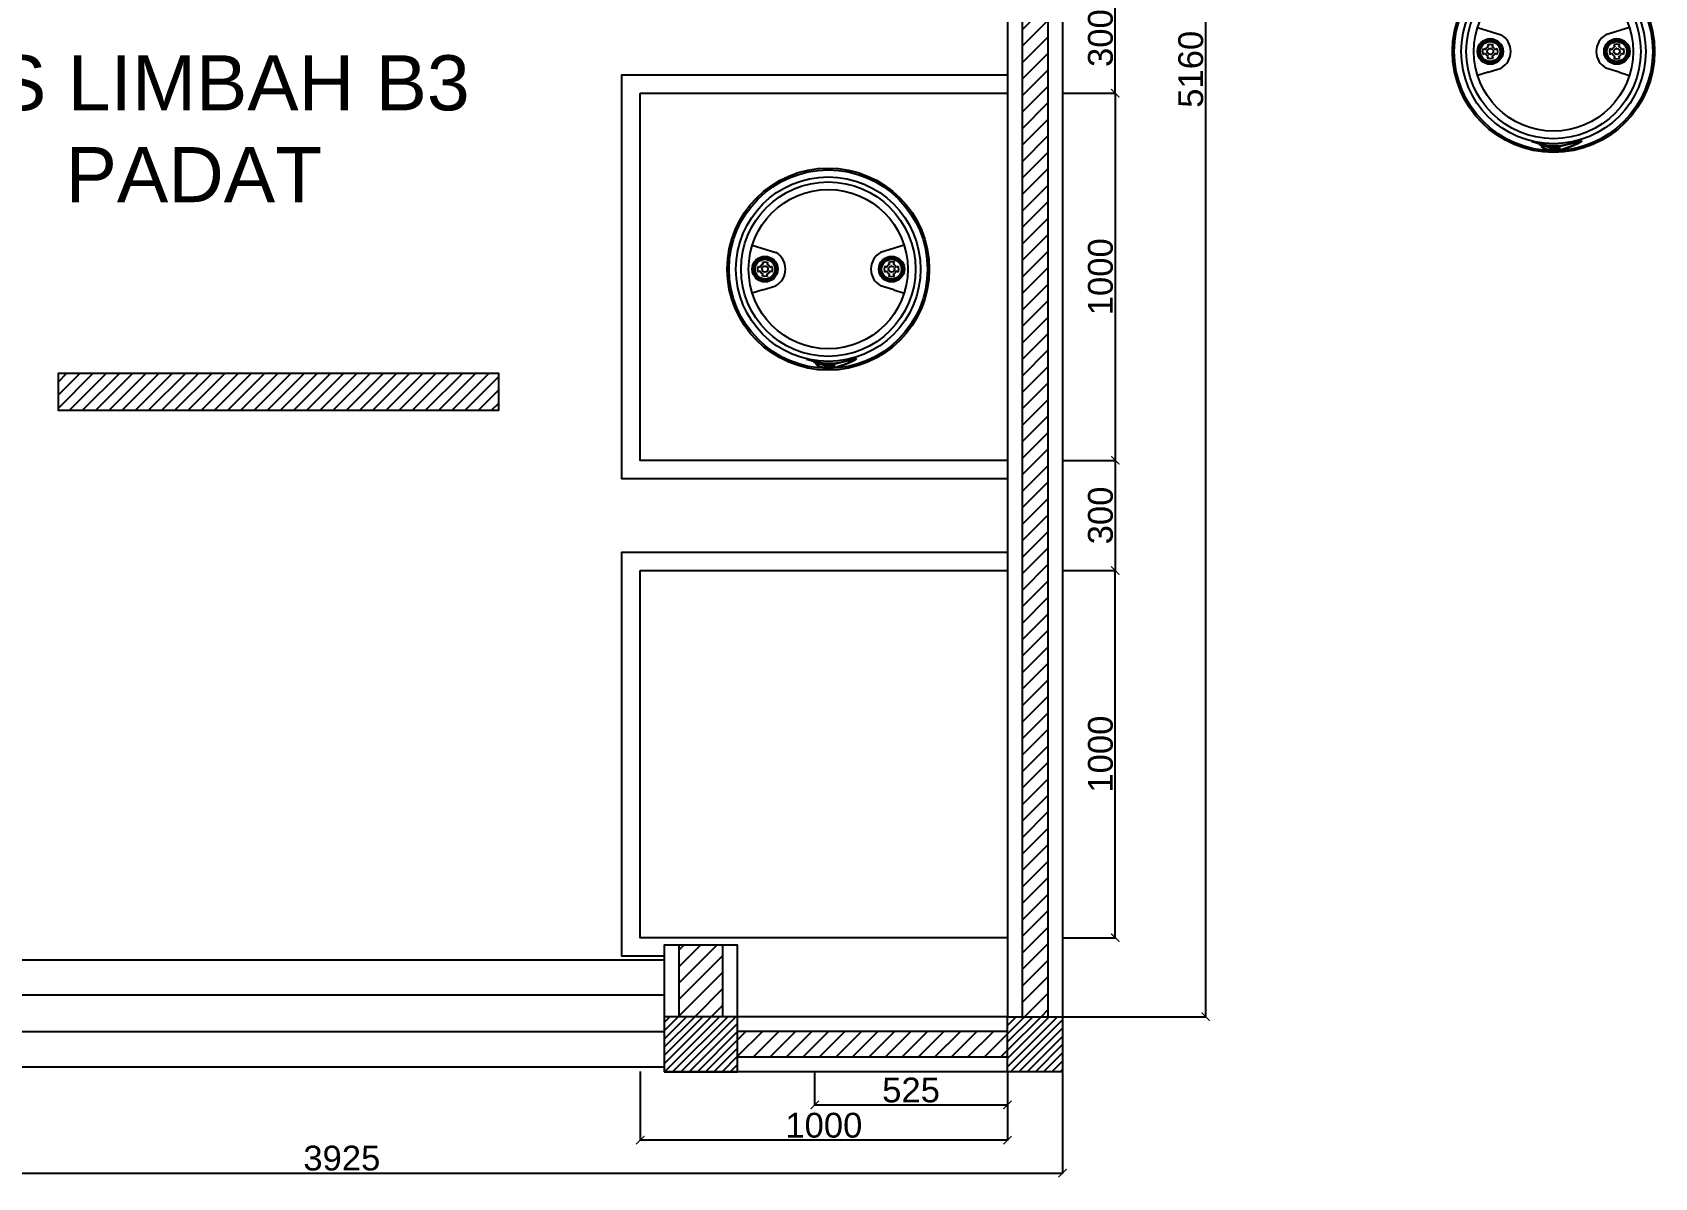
# Model space of a CAD drawing. Header units: millimetres. Extents: x -152054 to 94068, y -14280 to 90567.
# Drawn here: x -77515 to -73098, y 40157 to 43275 of the extents above; entities that cross this region are included whole.
import ezdxf

# ---------------------------------------------------------------- set-up
doc = ezdxf.new("R2010")
doc.units = ezdxf.units.MM
doc.layers.add('Edges', color=7, linetype='Continuous')
doc.styles.get("Standard").update_dxf_attribs({"font": 'arial.ttf'})
doc.dimstyles.new('ISO-25', dxfattribs={"dimtxt": 67.5, "dimasz": 22.5, "dimexe": 1.25, "dimexo": 0.625, "dimgap": 5.63, "dimtad": 1, "dimtoh": 1, "dimdec": 0, "dimtxsty": 'Standard', "dimblk": 'ARCHTICK', "dimcen": 2.5, "dimclrd": 40, "dimclre": 40, "dimclrt": 1, "dimadec": 0, "dimazin": 0, "dimtfac": 1, "dimtdec": 0, "dimtmove": 0, "dimatfit": 3, "dimldrblk": 'BOXFILLED', "dimfxl": 1, "dimarcsym": 0})
pattern_1 = [(45, (14580.65, 0), (-22.45064, 22.45064), [])]

# ---------------------------------------------------------------- blocks, each defined once
blk = doc.blocks.new('plasticwaterdrumplan')
at = {"layer": 'Edges'}
for p, q in [((19.15, 3.55), (22, 2.66)), ((37.52, 3.55), (34.66, 2.66)), ((19.8, 0.65), (19.83, 0.88)), ((19.83, 0.42), (19.8, 0.65)), ((19.83, 0.88), (19.88, 1)), ((19.88, 0.3), (19.83, 0.42)), ((19.88, 1), (20.09, 0.86)), ((19.88, 0.3), (20.09, 0.44)), ((20.09, 0.86), (20.13, 0.97)), ((20.13, 0.33), (20.09, 0.44)), ((20.13, 0.97), (20.23, 1.1)), ((20.23, 0.2), (20.13, 0.33)), ((20.23, 1.1), (20.36, 1.2)), ((20.36, 0.1), (20.23, 0.2)), ((20.33, 1.45), (20.45, 1.5)), ((20.33, 1.45), (20.47, 1.24)), ((20.33, -0.15), (20.47, 0.06)), ((20.36, 1.2), (20.47, 1.24)), ((20.47, 0.06), (20.36, 0.1)), ((20.45, 1.5), (20.68, 1.53)), ((20.68, 1.53), (20.91, 1.5)), ((20.68, 1.01), (20.77, 1)), ((21.03, 1.45), (20.89, 1.24)), ((20.89, 1.24), (21, 1.2)), ((21, 0.1), (20.89, 0.06)), ((21.03, -0.15), (20.89, 0.06)), ((20.91, 1.5), (21.03, 1.45)), ((21, 1.2), (21.13, 1.1)), ((21.13, 0.2), (21, 0.1)), ((21.13, 1.1), (21.23, 0.97)), ((21.23, 0.33), (21.13, 0.2)), ((21.23, 0.97), (21.27, 0.86)), ((21.27, 0.44), (21.23, 0.33)), ((21.48, 1), (21.27, 0.86)), ((21.48, 0.3), (21.27, 0.44)), ((21.48, 1), (21.53, 0.88)), ((21.53, 0.42), (21.48, 0.3)), ((21.53, 0.88), (21.56, 0.65)), ((21.56, 0.65), (21.53, 0.42)), ((35.13, 0.88), (35.1, 0.65)), ((35.1, 0.65), (35.13, 0.42)), ((35.19, 1), (35.13, 0.88)), ((35.13, 0.42), (35.19, 0.3)), ((35.19, 1), (35.39, 0.86)), ((35.19, 0.3), (35.39, 0.44)), ((35.44, 0.97), (35.39, 0.86)), ((35.39, 0.44), (35.44, 0.33)), ((35.54, 1.1), (35.44, 0.97)), ((35.44, 0.33), (35.54, 0.2)), ((35.67, 1.2), (35.54, 1.1)), ((35.54, 0.2), (35.67, 0.1)), ((35.76, 1.5), (35.63, 1.45)), ((35.63, 1.45), (35.78, 1.24)), ((35.63, -0.15), (35.78, 0.06)), ((35.78, 1.24), (35.67, 1.2)), ((35.67, 0.1), (35.78, 0.06)), ((35.99, 1.53), (35.76, 1.5)), ((35.99, 1.01), (35.89, 1)), ((36.22, 1.5), (35.99, 1.53)), ((36.34, 1.45), (36.2, 1.24)), ((36.3, 1.2), (36.2, 1.24)), ((36.2, 0.06), (36.3, 0.1)), ((36.34, -0.15), (36.2, 0.06)), ((36.34, 1.45), (36.22, 1.5)), ((36.44, 1.1), (36.3, 1.2)), ((36.3, 0.1), (36.44, 0.2)), ((36.54, 0.97), (36.44, 1.1)), ((36.44, 0.2), (36.54, 0.33)), ((36.58, 0.86), (36.54, 0.97)), ((36.54, 0.33), (36.58, 0.44)), ((36.79, 1), (36.58, 0.86)), ((36.79, 0.3), (36.58, 0.44)), ((36.84, 0.88), (36.79, 1)), ((36.79, 0.3), (36.84, 0.42)), ((36.87, 0.65), (36.84, 0.88)), ((36.84, 0.42), (36.87, 0.65)), ((20.41, -1.85), (19.15, -2.26)), ((20.45, -0.2), (20.33, -0.15)), ((20.41, -1.85), (22, -1.35)), ((20.68, -0.23), (20.45, -0.2)), ((20.91, -0.2), (20.68, -0.23)), ((21.03, -0.15), (20.91, -0.2)), ((36.26, -1.85), (34.66, -1.35)), ((35.63, -0.15), (35.76, -0.2)), ((35.76, -0.2), (35.99, -0.23)), ((35.99, -0.23), (36.22, -0.2)), ((36.22, -0.2), (36.34, -0.15)), ((36.26, -1.85), (37.52, -2.26)), ((25.72, -10.23), (26.59, -10.46)), ((25.73, -10.21), (26.78, -10.49)), ((26.36, -10.41), (26.54, -10.46)), ((26.36, -10.43), (26.53, -10.48)), ((26.54, -10.46), (26.53, -10.48)), ((26.54, -10.46), (26.59, -10.47)), ((26.59, -10.46), (26.6, -10.46)), ((26.6, -10.48), (26.59, -10.47)), ((26.62, -10.47), (26.6, -10.46)), ((26.6, -10.46), (26.75, -10.5)), ((26.61, -10.48), (26.6, -10.48)), ((26.61, -10.48), (26.61, -10.49)), ((26.62, -10.5), (26.61, -10.49)), ((26.63, -10.48), (26.62, -10.47)), ((26.62, -10.47), (26.62, -10.47)), ((26.63, -10.5), (26.62, -10.5)), ((26.64, -10.49), (26.63, -10.48)), ((26.63, -10.51), (26.63, -10.5)), ((26.64, -10.52), (26.63, -10.51)), ((26.65, -10.5), (26.64, -10.49)), ((26.64, -10.49), (26.64, -10.49)), ((26.64, -10.53), (26.64, -10.52)), ((26.64, -10.54), (26.64, -10.53)), ((26.64, -10.57), (26.65, -10.54)), ((26.65, -10.54), (26.64, -10.54)), ((26.64, -10.59), (26.64, -10.57)), ((26.65, -10.61), (26.64, -10.59)), ((26.65, -10.51), (26.65, -10.5)), ((26.66, -10.52), (26.65, -10.51)), ((26.65, -10.51), (26.65, -10.51)), ((26.65, -10.54), (26.67, -10.53)), ((26.66, -10.53), (26.65, -10.55)), ((26.65, -10.55), (26.65, -10.54)), ((26.65, -10.55), (26.65, -10.55)), ((26.66, -10.64), (26.65, -10.61)), ((26.66, -10.53), (26.66, -10.52)), ((26.67, -10.56), (26.66, -10.57)), ((26.66, -10.57), (26.66, -10.59)), ((26.66, -10.59), (26.66, -10.6)), ((26.66, -10.6), (26.67, -10.62)), ((26.68, -10.66), (26.66, -10.64)), ((26.67, -10.53), (26.69, -10.51)), ((26.68, -10.54), (26.67, -10.56)), ((26.67, -10.62), (26.69, -10.64)), ((26.7, -10.53), (26.68, -10.54)), ((26.7, -10.67), (26.68, -10.66)), ((26.69, -10.51), (26.72, -10.5)), ((26.7, -10.56), (26.69, -10.59)), ((26.69, -10.59), (26.7, -10.63)), ((26.69, -10.64), (26.71, -10.65)), ((26.72, -10.53), (26.7, -10.53)), ((26.72, -10.54), (26.7, -10.56)), ((26.7, -10.63), (26.72, -10.65)), ((26.73, -10.68), (26.7, -10.67)), ((26.71, -10.65), (26.73, -10.66)), ((26.72, -10.5), (26.75, -10.5)), ((26.74, -10.52), (26.72, -10.53)), ((26.75, -10.53), (26.72, -10.54)), ((26.72, -10.65), (26.77, -10.66)), ((26.73, -10.66), (26.76, -10.67)), ((26.75, -10.69), (26.73, -10.68)), ((26.77, -10.53), (26.74, -10.52)), ((26.75, -10.5), (26.77, -10.5)), ((26.75, -10.5), (26.77, -10.51)), ((26.78, -10.54), (26.75, -10.53)), ((26.78, -10.69), (26.75, -10.69)), ((26.76, -10.67), (26.77, -10.66)), ((26.77, -10.5), (26.8, -10.51)), ((26.8, -10.51), (26.77, -10.51)), ((26.79, -10.54), (26.77, -10.53)), ((26.77, -10.66), (26.81, -10.68)), ((26.78, -10.49), (27.01, -10.56)), ((26.78, -10.49), (26.8, -10.51)), ((26.78, -10.54), (26.8, -10.55)), ((26.81, -10.68), (26.78, -10.69)), ((26.81, -10.55), (26.79, -10.54)), ((26.8, -10.51), (26.82, -10.53)), ((26.81, -10.55), (26.8, -10.55)), ((26.81, -10.55), (26.81, -10.55)), ((26.81, -10.55), (26.85, -10.56)), ((26.81, -10.68), (26.81, -10.68)), ((26.81, -10.68), (26.93, -10.71)), ((26.82, -10.53), (26.84, -10.55)), ((26.84, -10.55), (26.85, -10.56)), ((26.85, -10.56), (27.07, -10.63)), ((26.9, -10.77), (26.89, -10.83)), ((26.89, -10.83), (26.9, -10.77)), ((26.89, -10.83), (26.9, -10.88)), ((26.9, -10.88), (26.89, -10.83)), ((26.89, -10.83), (26.89, -10.83)), ((26.9, -10.83), (26.89, -10.83)), ((26.93, -10.72), (26.9, -10.77)), ((26.9, -10.77), (26.93, -10.72)), ((26.9, -10.77), (26.91, -10.77)), ((26.9, -10.83), (26.91, -10.77)), ((26.9, -10.77), (26.9, -10.77)), ((26.9, -10.83), (26.91, -10.78)), ((26.91, -10.88), (26.9, -10.83)), ((26.9, -10.88), (26.9, -10.83)), ((26.9, -10.83), (26.9, -10.83)), ((26.9, -10.88), (26.91, -10.93)), ((26.91, -10.88), (26.9, -10.88)), ((26.9, -10.88), (26.9, -10.88)), ((26.9, -10.88), (26.9, -10.88)), ((26.92, -10.93), (26.9, -10.88)), ((26.92, -10.93), (26.9, -10.88)), ((26.91, -10.78), (26.93, -10.73)), ((26.91, -10.77), (26.93, -10.73)), ((26.91, -10.77), (26.91, -10.78)), ((26.91, -10.83), (26.92, -10.78)), ((26.92, -10.78), (26.91, -10.83)), ((26.91, -10.83), (26.92, -10.88)), ((26.91, -10.88), (26.91, -10.83)), ((26.93, -10.93), (26.91, -10.88)), ((26.92, -10.93), (26.91, -10.88)), ((26.91, -10.93), (26.95, -10.98)), ((26.92, -10.93), (26.91, -10.93)), ((26.92, -10.78), (26.94, -10.73)), ((26.94, -10.73), (26.92, -10.78)), ((26.92, -10.88), (26.93, -10.93)), ((26.92, -10.93), (26.92, -10.93)), ((26.92, -10.93), (26.92, -10.93)), ((26.95, -10.98), (26.92, -10.93)), ((26.95, -10.97), (26.92, -10.93)), ((26.95, -10.98), (26.92, -10.93)), ((26.93, -10.71), (26.93, -10.72)), ((26.93, -10.72), (26.94, -10.71)), ((26.94, -10.71), (26.93, -10.71)), ((26.93, -10.73), (26.94, -10.72)), ((26.93, -10.73), (26.94, -10.72)), ((26.93, -10.73), (26.93, -10.72)), ((26.93, -10.72), (26.93, -10.72)), ((26.93, -10.73), (26.93, -10.73)), ((26.93, -10.93), (26.96, -10.97)), ((26.96, -10.97), (26.93, -10.93)), ((26.94, -10.72), (26.94, -10.71)), ((26.95, -10.72), (26.94, -10.73)), ((26.94, -10.73), (26.95, -10.72)), ((26.95, -10.72), (26.94, -10.72)), ((26.94, -10.72), (26.94, -10.72)), ((27.05, -10.75), (26.95, -10.72)), ((26.95, -10.72), (26.95, -10.72)), ((26.99, -11.01), (26.95, -10.97)), ((26.95, -10.98), (26.95, -10.97)), ((26.95, -10.98), (26.99, -11.02)), ((26.99, -11.01), (26.95, -10.98)), ((26.99, -11.01), (26.95, -10.98)), ((26.95, -10.98), (26.95, -10.98)), ((26.95, -10.98), (26.95, -10.98)), ((26.96, -10.97), (27, -11)), ((27, -11), (26.96, -10.97)), ((26.99, -11.01), (26.99, -11.01)), ((26.99, -11.01), (26.99, -11.01)), ((26.99, -11.01), (26.99, -11.02)), ((27.04, -11.03), (26.99, -11.01)), ((27.04, -11.03), (26.99, -11.01)), ((27.04, -11.04), (26.99, -11.01)), ((26.99, -11.02), (27.04, -11.04)), ((27.02, -10.78), (27, -10.85)), ((27, -10.85), (27.02, -10.91)), ((27, -11), (27.04, -11.02)), ((27.04, -11.03), (27, -11)), ((27.05, -10.75), (27.02, -10.78)), ((27.02, -10.91), (27.07, -10.96)), ((27.04, -11.02), (27.32, -11.11)), ((27.32, -11.13), (27.04, -11.03)), ((27.32, -11.12), (27.04, -11.03)), ((27.32, -11.12), (27.04, -11.03)), ((27.31, -11.13), (27.04, -11.04)), ((27.04, -11.04), (27.04, -11.04)), ((27.31, -11.13), (27.04, -11.04)), ((27.26, -10.81), (27.05, -10.75)), ((27.07, -10.63), (27.11, -10.63)), ((27.08, -10.63), (27.07, -10.63)), ((27.07, -10.96), (27.13, -10.98)), ((27.08, -10.63), (27.11, -10.63)), ((27.09, -10.64), (27.08, -10.63)), ((27.09, -10.64), (27.11, -10.63)), ((27.1, -10.64), (27.09, -10.64)), ((27.1, -10.64), (27.11, -10.64)), ((27.11, -10.64), (27.1, -10.64)), ((27.17, -10.64), (27.11, -10.63)), ((27.11, -10.63), (27.11, -10.63)), ((27.11, -10.63), (27.11, -10.63)), ((27.11, -10.63), (27.17, -10.64)), ((27.11, -10.63), (27.17, -10.64)), ((27.11, -10.64), (27.11, -10.63)), ((27.11, -10.64), (27.11, -10.64)), ((27.11, -10.64), (27.17, -10.65)), ((27.11, -10.64), (27.17, -10.65)), ((27.15, -10.65), (27.11, -10.64)), ((27.13, -10.98), (27.2, -10.96)), ((27.17, -10.66), (27.15, -10.65)), ((28.04, -10.93), (27.15, -10.65)), ((27.44, -10.69), (27.17, -10.64)), ((27.44, -10.68), (27.17, -10.64)), ((27.44, -10.68), (27.17, -10.64)), ((27.43, -10.7), (27.17, -10.65)), ((27.44, -10.69), (27.17, -10.65)), ((27.17, -10.66), (27.43, -10.7)), ((27.2, -10.96), (27.25, -10.91)), ((27.25, -10.91), (27.27, -10.85)), ((27.27, -10.85), (27.26, -10.81)), ((28, -11.04), (27.26, -10.81)), ((27.31, -11.13), (27.6, -11.21)), ((27.6, -11.2), (27.31, -11.13)), ((27.32, -11.11), (27.6, -11.19)), ((27.6, -11.19), (27.32, -11.12)), ((27.6, -11.2), (27.32, -11.12)), ((27.6, -11.2), (27.32, -11.13)), ((27.43, -10.7), (27.7, -10.74)), ((27.7, -10.73), (27.43, -10.7)), ((27.44, -10.68), (27.71, -10.72)), ((27.71, -10.72), (27.44, -10.68)), ((27.71, -10.73), (27.44, -10.69)), ((27.71, -10.72), (27.44, -10.69)), ((27.6, -11.19), (27.89, -11.24)), ((27.88, -11.25), (27.6, -11.19)), ((27.88, -11.25), (27.6, -11.2)), ((27.88, -11.25), (27.6, -11.2)), ((27.88, -11.26), (27.6, -11.2)), ((27.88, -11.26), (27.6, -11.21)), ((27.98, -10.76), (27.7, -10.73)), ((27.7, -10.74), (27.98, -10.76)), ((27.71, -10.72), (27.98, -10.74)), ((27.98, -10.75), (27.71, -10.72)), ((27.98, -10.75), (27.71, -10.72)), ((27.98, -10.75), (27.71, -10.73)), ((28.17, -11.28), (27.88, -11.25)), ((28.17, -11.29), (27.88, -11.25)), ((28.17, -11.28), (27.88, -11.25)), ((28.17, -11.29), (27.88, -11.26)), ((28.17, -11.29), (27.88, -11.26)), ((27.89, -11.24), (28.17, -11.27)), ((28.25, -10.76), (27.98, -10.74)), ((28.25, -10.77), (27.98, -10.75)), ((28.25, -10.77), (27.98, -10.75)), ((28.25, -10.76), (27.98, -10.75)), ((28.25, -10.78), (27.98, -10.76)), ((27.98, -10.76), (28.25, -10.78)), ((28.04, -11.11), (28, -11.04)), ((28.01, -11.04), (28, -11.04)), ((28.01, -11.04), (28.04, -11.1)), ((28.02, -11.05), (28.01, -11.04)), ((28.02, -11.05), (28.04, -11.1)), ((28.02, -11.05), (28.05, -11.09)), ((28.02, -11.05), (28.02, -11.05)), ((28.03, -11.05), (28.02, -11.05)), ((28.05, -11.09), (28.03, -11.05)), ((28.03, -11.05), (28.05, -11.09)), ((28.03, -11.05), (28.05, -11.09)), ((28.03, -11.05), (28.03, -11.05)), ((28.03, -11.05), (28.03, -11.05)), ((28.03, -11.05), (28.07, -11.06)), ((28.04, -10.93), (28.09, -10.9)), ((28.05, -10.93), (28.04, -10.93)), ((28.05, -11.09), (28.04, -11.1)), ((28.04, -11.1), (28.04, -11.1)), ((28.04, -11.1), (28.13, -11.12)), ((28.04, -11.1), (28.12, -11.12)), ((28.13, -11.13), (28.04, -11.11)), ((28.1, -10.9), (28.05, -10.93)), ((28.1, -10.91), (28.05, -10.93)), ((28.05, -10.93), (28.05, -10.93)), ((28.06, -10.93), (28.05, -10.93)), ((28.12, -11.11), (28.05, -11.09)), ((28.05, -11.09), (28.05, -11.09)), ((28.05, -11.09), (28.05, -11.09)), ((28.05, -11.09), (28.12, -11.12)), ((28.05, -11.09), (28.12, -11.11)), ((28.1, -10.91), (28.06, -10.93)), ((28.1, -10.91), (28.06, -10.94)), ((28.06, -10.94), (28.1, -10.92)), ((28.06, -10.94), (28.06, -10.93)), ((28.06, -10.94), (28.11, -10.95)), ((28.06, -10.94), (28.06, -10.94)), ((28.08, -11.07), (28.07, -11.06)), ((28.08, -11.07), (28.09, -11.07)), ((28.09, -10.9), (28.18, -10.92)), ((28.09, -11.07), (28.1, -11.07)), ((28.09, -11.07), (28.09, -11.07)), ((28.09, -11.07), (28.09, -11.07)), ((28.18, -10.92), (28.1, -10.9)), ((28.1, -10.91), (28.1, -10.9)), ((28.18, -10.93), (28.1, -10.91)), ((28.17, -10.93), (28.1, -10.91)), ((28.1, -10.91), (28.1, -10.91)), ((28.17, -10.93), (28.1, -10.91)), ((28.1, -10.91), (28.1, -10.91)), ((28.1, -10.92), (28.1, -10.91)), ((28.1, -10.92), (28.17, -10.94)), ((28.1, -11.07), (28.1, -11.07)), ((28.1, -11.07), (28.1, -11.07)), ((28.11, -11.07), (28.1, -11.07)), ((28.11, -10.95), (28.11, -10.95)), ((28.11, -10.95), (28.11, -10.95)), ((28.14, -10.96), (28.11, -10.95)), ((28.11, -10.95), (28.11, -10.95)), ((28.11, -10.95), (28.11, -10.95)), ((28.11, -11.07), (28.14, -11.07)), ((28.19, -11.07), (28.12, -11.11)), ((28.12, -11.11), (28.19, -11.07)), ((28.12, -11.12), (28.2, -11.08)), ((28.12, -11.12), (28.19, -11.08)), ((28.12, -11.12), (28.12, -11.11)), ((28.12, -11.11), (28.12, -11.11)), ((28.13, -11.12), (28.12, -11.12)), ((28.12, -11.12), (28.12, -11.12)), ((28.13, -11.12), (28.2, -11.08)), ((28.2, -11.09), (28.13, -11.13)), ((28.17, -10.99), (28.14, -10.96)), ((28.14, -11.07), (28.16, -11.05)), ((28.16, -11.05), (28.17, -11.02)), ((28.18, -10.93), (28.17, -10.93)), ((28.17, -10.93), (28.17, -10.93)), ((28.17, -10.93), (28.17, -10.94)), ((28.21, -11), (28.17, -10.93)), ((28.21, -11), (28.17, -10.93)), ((28.17, -10.94), (28.21, -11)), ((28.17, -11.02), (28.17, -10.99)), ((28.17, -11.27), (28.46, -11.29)), ((28.46, -11.29), (28.17, -11.28)), ((28.46, -11.3), (28.17, -11.28)), ((28.17, -11.29), (28.46, -11.31)), ((28.46, -11.3), (28.17, -11.29)), ((28.46, -11.3), (28.17, -11.29)), ((28.18, -10.92), (28.18, -10.93)), ((28.22, -11), (28.18, -10.92)), ((28.18, -10.92), (28.23, -11)), ((28.22, -11), (28.18, -10.93)), ((28.21, -11), (28.19, -11.07)), ((28.19, -11.08), (28.21, -11)), ((28.19, -11.07), (28.21, -11)), ((28.19, -11.08), (28.19, -11.07)), ((28.19, -11.07), (28.19, -11.07)), ((28.2, -11.08), (28.19, -11.08)), ((28.23, -11), (28.2, -11.09)), ((28.2, -11.08), (28.22, -11)), ((28.2, -11.08), (28.22, -11)), ((28.2, -11.08), (28.2, -11.08)), ((28.21, -11), (28.22, -11)), ((28.21, -11), (28.21, -11)), ((28.21, -11), (28.21, -11)), ((28.22, -11), (28.22, -11)), ((28.25, -10.76), (28.52, -10.77)), ((28.52, -10.77), (28.25, -10.76)), ((28.52, -10.78), (28.25, -10.77)), ((28.52, -10.78), (28.25, -10.77)), ((28.25, -10.78), (28.52, -10.79)), ((28.52, -10.79), (28.25, -10.78)), ((28.43, -10.93), (29.05, -10.92)), ((28.44, -11.17), (28.43, -10.93)), ((28.43, -10.93), (28.44, -10.94)), ((29.04, -10.93), (28.44, -10.94)), ((29.04, -10.93), (28.44, -10.94)), ((28.44, -10.94), (28.44, -11.16)), ((28.44, -10.94), (28.45, -11.16)), ((28.44, -10.94), (28.45, -10.95)), ((28.44, -10.94), (28.44, -10.94)), ((29.04, -11.15), (28.44, -11.16)), ((28.44, -11.16), (28.44, -11.17)), ((28.45, -11.16), (28.44, -11.16)), ((28.44, -11.17), (29.05, -11.16)), ((28.45, -10.95), (29.03, -10.94)), ((29.03, -10.94), (28.45, -10.95)), ((29.03, -10.94), (28.45, -10.95)), ((28.46, -11.15), (28.45, -10.95)), ((28.45, -10.95), (28.45, -11.15)), ((28.45, -10.95), (28.45, -10.95)), ((28.45, -10.95), (28.45, -10.95)), ((28.45, -10.95), (28.45, -11.15)), ((29.03, -11.14), (28.45, -11.15)), ((28.45, -11.15), (28.45, -11.15)), ((28.45, -11.15), (28.45, -11.16)), ((28.46, -11.15), (28.45, -11.15)), ((29.04, -11.15), (28.45, -11.16)), ((29.03, -11.15), (28.45, -11.15)), ((29.03, -11.14), (28.46, -11.15)), ((28.46, -11.29), (28.75, -11.28)), ((28.75, -11.29), (28.46, -11.29)), ((28.75, -11.29), (28.46, -11.3)), ((28.76, -11.29), (28.46, -11.3)), ((28.76, -11.3), (28.46, -11.3)), ((28.76, -11.3), (28.46, -11.31)), ((28.52, -10.77), (28.79, -10.77)), ((28.79, -10.77), (28.52, -10.77)), ((28.79, -10.78), (28.52, -10.78)), ((28.79, -10.78), (28.52, -10.78)), ((28.52, -10.79), (28.79, -10.79)), ((28.79, -10.79), (28.52, -10.79)), ((28.75, -11.28), (29.04, -11.25)), ((29.04, -11.26), (28.75, -11.29)), ((29.04, -11.26), (28.75, -11.29)), ((29.05, -11.27), (28.76, -11.3)), ((29.05, -11.27), (28.76, -11.29)), ((29.05, -11.27), (28.76, -11.3)), ((29.06, -10.76), (28.79, -10.77)), ((29.06, -10.76), (28.79, -10.77)), ((29.06, -10.77), (28.79, -10.78)), ((29.06, -10.77), (28.79, -10.78)), ((29.06, -10.78), (28.79, -10.79)), ((28.79, -10.79), (29.06, -10.78)), ((29.03, -10.94), (29.04, -10.93)), ((29.03, -10.94), (29.03, -11.14)), ((29.03, -11.15), (29.03, -10.94)), ((29.03, -11.14), (29.03, -10.94)), ((29.03, -10.94), (29.03, -10.94)), ((29.03, -10.94), (29.03, -10.94)), ((29.03, -11.15), (29.03, -11.14)), ((29.03, -11.14), (29.03, -11.14)), ((29.04, -11.15), (29.03, -11.15)), ((29.04, -10.93), (29.05, -10.92)), ((29.04, -11.15), (29.04, -10.93)), ((29.04, -11.15), (29.04, -10.93)), ((29.04, -10.93), (29.04, -10.93)), ((29.05, -11.16), (29.04, -11.15)), ((29.04, -11.15), (29.04, -11.15)), ((29.04, -11.25), (29.33, -11.21)), ((29.33, -11.21), (29.04, -11.26)), ((29.33, -11.22), (29.04, -11.26)), ((29.05, -10.92), (29.05, -11.16)), ((29.33, -11.22), (29.05, -11.27)), ((29.33, -11.22), (29.05, -11.27)), ((29.05, -11.27), (29.33, -11.23)), ((29.06, -10.76), (29.33, -10.74)), ((29.33, -10.75), (29.06, -10.77)), ((29.33, -10.75), (29.06, -10.76)), ((29.06, -10.78), (29.33, -10.76)), ((29.33, -10.76), (29.06, -10.78)), ((29.33, -10.76), (29.06, -10.77)), ((29.81, -10.63), (29.33, -10.75)), ((29.8, -10.63), (29.33, -10.75)), ((29.8, -10.63), (29.33, -10.74)), ((29.81, -10.64), (29.33, -10.75)), ((29.33, -10.75), (29.33, -10.74)), ((29.33, -10.75), (29.33, -10.75)), ((29.33, -10.75), (29.33, -10.75)), ((29.33, -10.75), (29.34, -10.76)), ((29.33, -10.75), (29.33, -10.76)), ((29.33, -10.76), (29.33, -10.76)), ((29.33, -10.76), (29.34, -10.76)), ((29.33, -10.77), (29.34, -10.76)), ((29.33, -10.76), (29.33, -10.76)), ((29.33, -10.76), (29.33, -10.76)), ((29.33, -10.76), (29.34, -10.76)), ((29.33, -10.76), (29.33, -10.76)), ((29.33, -10.76), (29.33, -10.77)), ((29.33, -10.76), (29.33, -10.76)), ((29.83, -11.05), (29.33, -11.22)), ((29.33, -11.21), (29.83, -11.05)), ((29.83, -11.06), (29.33, -11.22)), ((29.83, -11.06), (29.33, -11.22)), ((29.84, -11.06), (29.33, -11.23)), ((29.84, -11.07), (29.33, -11.23)), ((29.33, -11.21), (29.33, -11.21)), ((29.33, -11.21), (29.33, -11.21)), ((29.33, -11.21), (29.33, -11.21)), ((29.33, -11.21), (29.33, -11.21)), ((29.33, -11.21), (29.33, -11.21)), ((29.33, -11.21), (29.33, -11.21)), ((29.33, -11.21), (29.33, -11.21)), ((29.33, -11.21), (29.33, -11.22)), ((29.33, -11.22), (29.33, -11.23)), ((29.33, -11.22), (29.33, -11.22)), ((29.33, -11.22), (29.33, -11.22)), ((29.33, -11.22), (29.33, -11.22)), ((29.33, -11.22), (29.33, -11.22)), ((29.33, -11.23), (29.33, -11.23)), ((29.81, -10.64), (29.34, -10.76)), ((29.34, -10.76), (29.81, -10.65)), ((29.34, -10.76), (29.34, -10.76)), ((30.28, -10.5), (29.8, -10.63)), ((30.28, -10.5), (29.8, -10.63)), ((30.28, -10.51), (29.81, -10.63)), ((30.28, -10.51), (29.81, -10.64)), ((30.29, -10.51), (29.81, -10.64)), ((29.81, -10.65), (30.29, -10.52)), ((30.32, -10.87), (29.83, -11.05)), ((29.83, -11.05), (30.32, -10.87)), ((30.32, -10.88), (29.83, -11.06)), ((30.33, -10.88), (29.83, -11.06)), ((30.33, -10.88), (29.84, -11.07)), ((30.33, -10.88), (29.84, -11.06)), ((30.76, -10.36), (30.28, -10.5)), ((30.76, -10.37), (30.28, -10.51)), ((30.76, -10.37), (30.28, -10.5)), ((30.76, -10.37), (30.28, -10.51)), ((30.29, -10.52), (30.76, -10.38)), ((30.76, -10.38), (30.29, -10.51)), ((30.32, -10.87), (30.8, -10.67)), ((30.8, -10.67), (30.32, -10.87)), ((30.8, -10.68), (30.32, -10.88)), ((30.81, -10.68), (30.33, -10.88)), ((30.81, -10.68), (30.33, -10.88)), ((30.33, -10.88), (30.81, -10.69)), ((30.76, -10.36), (31.23, -10.22)), ((30.76, -10.38), (31.3, -10.22)), ((31.23, -10.22), (30.76, -10.37)), ((31.23, -10.22), (30.76, -10.37)), ((31.24, -10.23), (30.76, -10.38)), ((31.23, -10.23), (30.76, -10.37)), ((30.8, -10.67), (31.26, -10.46)), ((31.27, -10.46), (30.8, -10.67)), ((31.27, -10.46), (30.8, -10.68)), ((31.28, -10.47), (30.81, -10.69)), ((31.27, -10.47), (30.81, -10.68)), ((31.28, -10.47), (30.81, -10.68)), ((31.26, -10.21), (31.23, -10.22)), ((31.26, -10.21), (31.23, -10.22)), ((31.27, -10.21), (31.23, -10.22)), ((31.27, -10.22), (31.23, -10.23)), ((31.27, -10.22), (31.24, -10.23)), ((31.26, -10.21), (31.3, -10.2)), ((31.3, -10.2), (31.26, -10.21)), ((31.26, -10.46), (31.33, -10.42)), ((31.3, -10.2), (31.27, -10.21)), ((31.3, -10.21), (31.27, -10.22)), ((31.3, -10.21), (31.27, -10.22)), ((31.3, -10.44), (31.27, -10.46)), ((31.31, -10.45), (31.27, -10.46)), ((31.31, -10.45), (31.27, -10.47)), ((31.31, -10.45), (31.28, -10.47)), ((31.31, -10.45), (31.28, -10.47)), ((31.3, -10.2), (31.33, -10.19)), ((31.33, -10.19), (31.3, -10.2)), ((31.33, -10.19), (31.3, -10.2)), ((31.34, -10.2), (31.3, -10.21)), ((31.33, -10.2), (31.3, -10.21)), ((31.3, -10.22), (31.34, -10.21)), ((31.34, -10.43), (31.3, -10.44)), ((31.34, -10.43), (31.31, -10.45)), ((31.35, -10.43), (31.31, -10.45)), ((31.35, -10.43), (31.31, -10.45)), ((31.31, -10.45), (31.35, -10.44)), ((31.36, -10.18), (31.33, -10.19)), ((31.37, -10.18), (31.33, -10.19)), ((31.37, -10.18), (31.33, -10.19)), ((31.37, -10.19), (31.33, -10.2)), ((31.33, -10.42), (31.4, -10.39)), ((31.34, -10.21), (31.4, -10.19)), ((31.37, -10.19), (31.34, -10.2)), ((31.38, -10.41), (31.34, -10.43)), ((31.37, -10.41), (31.34, -10.43)), ((31.38, -10.41), (31.35, -10.43)), ((31.35, -10.44), (31.39, -10.42)), ((31.38, -10.42), (31.35, -10.43)), ((31.4, -10.17), (31.36, -10.18)), ((31.4, -10.17), (31.37, -10.18)), ((31.4, -10.18), (31.37, -10.19)), ((31.4, -10.18), (31.37, -10.18)), ((31.4, -10.18), (31.37, -10.19)), ((31.41, -10.39), (31.37, -10.41)), ((31.41, -10.39), (31.38, -10.41)), ((31.42, -10.4), (31.38, -10.42)), ((31.42, -10.4), (31.38, -10.41)), ((31.42, -10.4), (31.39, -10.42)), ((31.4, -10.17), (31.43, -10.16)), ((31.43, -10.16), (31.4, -10.17)), ((31.44, -10.17), (31.4, -10.18)), ((31.43, -10.17), (31.4, -10.18)), ((31.43, -10.17), (31.4, -10.18)), ((31.4, -10.19), (31.44, -10.18)), ((31.4, -10.39), (31.44, -10.37)), ((31.45, -10.37), (31.41, -10.39)), ((31.44, -10.37), (31.41, -10.39)), ((31.42, -10.4), (31.46, -10.38)), ((31.45, -10.38), (31.42, -10.4)), ((31.45, -10.38), (31.42, -10.4)), ((31.47, -10.15), (31.43, -10.16)), ((31.47, -10.15), (31.43, -10.16)), ((31.47, -10.16), (31.43, -10.17)), ((31.47, -10.16), (31.43, -10.17)), ((31.44, -10.18), (31.5, -10.16)), ((31.47, -10.17), (31.44, -10.17)), ((31.44, -10.37), (31.51, -10.33)), ((31.48, -10.35), (31.44, -10.37)), ((31.48, -10.36), (31.45, -10.37)), ((31.49, -10.36), (31.45, -10.38)), ((31.49, -10.36), (31.45, -10.38)), ((31.46, -10.38), (31.49, -10.36)), ((31.5, -10.14), (31.47, -10.15)), ((31.5, -10.15), (31.47, -10.16)), ((31.5, -10.15), (31.47, -10.15)), ((31.5, -10.15), (31.47, -10.16)), ((31.5, -10.16), (31.47, -10.17)), ((31.51, -10.33), (31.48, -10.35)), ((31.52, -10.34), (31.48, -10.36)), ((31.53, -10.34), (31.49, -10.36)), ((31.52, -10.34), (31.49, -10.36)), ((31.52, -10.34), (31.49, -10.36)), ((31.5, -10.14), (31.53, -10.13)), ((31.54, -10.14), (31.5, -10.15)), ((31.54, -10.14), (31.5, -10.15)), ((31.53, -10.14), (31.5, -10.15)), ((31.5, -10.16), (31.54, -10.15)), ((31.54, -10.15), (31.5, -10.16)), ((31.51, -10.33), (31.54, -10.31)), ((31.55, -10.32), (31.51, -10.33)), ((31.56, -10.32), (31.52, -10.34)), ((31.55, -10.32), (31.52, -10.34)), ((31.56, -10.32), (31.52, -10.34)), ((31.57, -10.13), (31.53, -10.13)), ((31.57, -10.13), (31.53, -10.14)), ((31.56, -10.33), (31.53, -10.34)), ((31.57, -10.13), (31.54, -10.14)), ((31.57, -10.14), (31.54, -10.15)), ((31.57, -10.14), (31.54, -10.14)), ((31.54, -10.15), (31.59, -10.14)), ((31.54, -10.31), (31.61, -10.27)), ((31.59, -10.3), (31.55, -10.32)), ((31.58, -10.3), (31.55, -10.32)), ((31.59, -10.3), (31.56, -10.32)), ((31.59, -10.3), (31.56, -10.32)), ((31.56, -10.33), (31.6, -10.31)), ((31.6, -10.12), (31.57, -10.13)), ((31.6, -10.12), (31.57, -10.13)), ((31.6, -10.13), (31.57, -10.14)), ((31.6, -10.13), (31.57, -10.13)), ((31.59, -10.14), (31.57, -10.14)), ((31.61, -10.28), (31.58, -10.3)), ((31.6, -10.13), (31.59, -10.14)), ((31.59, -10.14), (31.6, -10.14)), ((31.61, -10.14), (31.59, -10.14)), ((31.59, -10.14), (31.59, -10.14)), ((31.62, -10.28), (31.59, -10.3)), ((31.62, -10.28), (31.59, -10.3)), ((31.63, -10.29), (31.59, -10.3)), ((31.6, -10.12), (31.63, -10.13)), ((31.63, -10.13), (31.6, -10.12)), ((31.6, -10.12), (31.6, -10.12)), ((31.62, -10.13), (31.6, -10.12)), ((31.6, -10.12), (31.6, -10.13)), ((31.62, -10.13), (31.6, -10.13)), ((31.62, -10.13), (31.6, -10.13)), ((31.6, -10.13), (31.6, -10.13)), ((31.6, -10.14), (31.62, -10.15)), ((31.63, -10.29), (31.6, -10.31)), ((31.63, -10.15), (31.61, -10.14)), ((31.61, -10.27), (31.66, -10.24)), ((31.65, -10.26), (31.61, -10.28)), ((31.64, -10.14), (31.62, -10.13)), ((31.64, -10.14), (31.62, -10.13)), ((31.62, -10.13), (31.62, -10.13)), ((31.65, -10.14), (31.62, -10.13)), ((31.62, -10.13), (31.62, -10.13)), ((31.62, -10.13), (31.63, -10.13)), ((31.62, -10.15), (31.64, -10.16)), ((31.65, -10.26), (31.62, -10.28)), ((31.66, -10.26), (31.62, -10.28)), ((31.65, -10.13), (31.63, -10.13)), ((31.63, -10.13), (31.63, -10.13)), ((31.65, -10.14), (31.63, -10.13)), ((31.65, -10.16), (31.63, -10.15)), ((31.66, -10.27), (31.63, -10.29)), ((31.66, -10.27), (31.63, -10.29)), ((31.66, -10.15), (31.64, -10.14)), ((31.65, -10.14), (31.64, -10.14)), ((31.64, -10.14), (31.64, -10.14)), ((31.65, -10.15), (31.64, -10.14)), ((31.64, -10.16), (31.65, -10.17)), ((31.67, -10.15), (31.65, -10.13)), ((31.65, -10.14), (31.65, -10.13)), ((31.67, -10.15), (31.65, -10.14)), ((31.67, -10.15), (31.65, -10.14)), ((31.65, -10.14), (31.65, -10.14)), ((31.67, -10.17), (31.65, -10.15)), ((31.66, -10.15), (31.65, -10.15)), ((31.66, -10.17), (31.65, -10.16)), ((31.65, -10.17), (31.66, -10.19)), ((31.67, -10.24), (31.65, -10.26)), ((31.68, -10.24), (31.65, -10.26)), ((31.67, -10.15), (31.66, -10.15)), ((31.68, -10.16), (31.66, -10.15)), ((31.67, -10.18), (31.66, -10.17)), ((31.66, -10.19), (31.67, -10.2)), ((31.67, -10.23), (31.66, -10.24)), ((31.66, -10.24), (31.67, -10.24)), ((31.66, -10.27), (31.7, -10.25)), ((31.69, -10.25), (31.66, -10.26)), ((31.69, -10.25), (31.66, -10.27)), ((31.7, -10.25), (31.66, -10.27)), ((31.67, -10.15), (31.69, -10.16)), ((31.67, -10.15), (31.67, -10.15)), ((31.68, -10.16), (31.67, -10.15)), ((31.67, -10.15), (31.67, -10.15)), ((31.68, -10.16), (31.67, -10.15)), ((31.67, -10.17), (31.68, -10.16)), ((31.68, -10.18), (31.67, -10.17)), ((31.68, -10.2), (31.67, -10.18)), ((31.67, -10.2), (31.67, -10.22)), ((31.67, -10.22), (31.67, -10.23)), ((31.67, -10.24), (31.68, -10.23)), ((31.67, -10.24), (31.68, -10.24)), ((31.68, -10.16), (31.69, -10.16)), ((31.7, -10.18), (31.68, -10.16)), ((31.68, -10.16), (31.68, -10.16)), ((31.68, -10.16), (31.68, -10.16)), ((31.69, -10.18), (31.68, -10.16)), ((31.69, -10.18), (31.68, -10.16)), ((31.69, -10.2), (31.68, -10.18)), ((31.69, -10.18), (31.68, -10.18)), ((31.68, -10.21), (31.68, -10.2)), ((31.68, -10.23), (31.68, -10.21)), ((31.68, -10.24), (31.69, -10.23)), ((31.68, -10.24), (31.69, -10.25)), ((31.7, -10.17), (31.69, -10.16)), ((31.69, -10.19), (31.69, -10.18)), ((31.7, -10.19), (31.69, -10.18)), ((31.69, -10.18), (31.69, -10.18)), ((31.7, -10.18), (31.69, -10.18)), ((31.7, -10.19), (31.69, -10.19)), ((31.7, -10.21), (31.69, -10.19)), ((31.69, -10.19), (31.69, -10.2)), ((31.69, -10.21), (31.69, -10.2)), ((31.7, -10.21), (31.69, -10.21)), ((31.69, -10.23), (31.69, -10.21)), ((31.69, -10.23), (31.7, -10.21)), ((31.69, -10.25), (31.7, -10.23)), ((31.69, -10.25), (31.69, -10.23)), ((31.69, -10.23), (31.7, -10.23)), ((31.69, -10.23), (31.69, -10.23)), ((31.69, -10.25), (31.7, -10.25)), ((31.69, -10.25), (31.69, -10.25)), ((31.7, -10.19), (31.7, -10.17)), ((31.7, -10.18), (31.7, -10.17)), ((31.7, -10.19), (31.7, -10.18)), ((31.7, -10.19), (31.71, -10.21)), ((31.7, -10.19), (31.7, -10.19)), ((31.7, -10.21), (31.7, -10.19)), ((31.7, -10.21), (31.7, -10.19)), ((31.7, -10.19), (31.7, -10.19)), ((31.71, -10.21), (31.7, -10.23)), ((31.7, -10.21), (31.71, -10.21)), ((31.7, -10.23), (31.7, -10.21)), ((31.7, -10.21), (31.7, -10.21)), ((31.7, -10.21), (31.7, -10.21)), ((31.7, -10.23), (31.7, -10.21)), ((31.7, -10.25), (31.7, -10.23)), ((31.7, -10.23), (31.7, -10.23)), ((31.7, -10.25), (31.7, -10.23)), ((31.7, -10.23), (31.7, -10.23)), ((31.7, -10.25), (31.7, -10.25))]:
    blk.add_line(p, q, dxfattribs=at)
for centre, radius in [((28.33, 0.65), 12.22), ((28.33, 0.65), 12), ((28.33, 0.65), 11.16), ((28.33, 0.65), 10.55), ((28.33, 0.65), 9.63), ((20.68, 0.65), 1.55), ((20.68, 0.65), 1.39), ((20.68, 0.65), 1.33), ((35.99, 0.65), 1.55), ((35.99, 0.65), 1.39), ((35.99, 0.65), 1.33), ((20.68, 0.65), 1.2), ((20.68, 0.65), 0.36), ((35.99, 0.65), 1.2), ((35.99, 0.65), 0.36)]:
    blk.add_circle(centre, radius, dxfattribs=at)
for centre, start, end in [((20.85, 0.65), 299.8169, 60.1831), ((35.81, 0.65), 119.8169, 240.1831)]:
    blk.add_arc(centre, 2.31, start, end, dxfattribs=at)
blk = doc.blocks.new('_ArchTick')
at = {"color": 0, "linetype": 'ByBlock', "const_width": 0.15}
blk.add_lwpolyline([(-0.5, -0.5), (0.5, 0.5)], dxfattribs=at)
blk = doc.blocks.new('*D67')
at = {"color": 40, "lineweight": -2, "transparency": 16777216}
for p, q in [((-75385, 40444.3), (-75385, 40353.5)), ((-74860, 40444.3), (-74860, 40353.5)), ((-75385, 40354.8), (-74860, 40354.8))]:
    blk.add_line(p, q, dxfattribs=at)
at = {"layer": 'Defpoints', "color": 0, "transparency": 16777216}
for p in [(-75385, 40445), (-74860, 40445), (-74860, 40354.8)]:
    blk.add_point(p, dxfattribs=at)
at = {"color": 40, "lineweight": -2, "transparency": 16777216, "xscale": 22.5, "yscale": 22.5, "zscale": 22.5, "rotation": 180}
blk.add_blockref('_ArchTick', (-75385, 40354.8), dxfattribs=at)
at = {"color": 40, "lineweight": -2, "transparency": 16777216, "xscale": 22.5, "yscale": 22.5, "zscale": 22.5}
blk.add_blockref('_ArchTick', (-74860, 40354.8), dxfattribs=at)
at = {"color": 1, "transparency": 16777216, "insert": (-75122.5, 40394.9), "char_height": 67.5, "attachment_point": 5}
blk.add_mtext('525', dxfattribs=at)
blk = doc.blocks.new('_BoxFilled')
at = {"color": 0, "linetype": 'ByBlock', "lineweight": -2}
blk.add_line((-0.5, 0), (-1, 0), dxfattribs=at)
at = {"color": 0, "linetype": 'ByBlock'}
blk.add_solid([(-0.5, 0.5), (0.5, 0.5), (-0.5, -0.5), (0.5, -0.5)], dxfattribs=at)
blk = doc.blocks.new('*D68')
at = {"color": 40, "lineweight": -2, "transparency": 16777216}
for p, q in [((-74709.4, 43110), (-74565.2, 43110)), ((-74566.4, 43110), (-74566.4, 42110)), ((-74709.4, 42110), (-74565.2, 42110))]:
    blk.add_line(p, q, dxfattribs=at)
at = {"layer": 'Defpoints', "color": 0, "transparency": 16777216}
for p in [(-74710, 43110), (-74710, 42110), (-74566.4, 42110)]:
    blk.add_point(p, dxfattribs=at)
at = {"color": 40, "lineweight": -2, "transparency": 16777216, "xscale": 22.5, "yscale": 22.5, "zscale": 22.5}
for p, rotation in [((-74566.4, 43110), 90), ((-74566.4, 42110), 270)]:
    blk.add_blockref('_ArchTick', p, dxfattribs=dict(at, rotation=rotation))
at = {"color": 1, "transparency": 16777216, "insert": (-74606.5, 42610), "char_height": 67.5, "attachment_point": 5, "rotation": 90}
blk.add_mtext('1000', dxfattribs=at)
blk = doc.blocks.new('*D69')
at = {"color": 40, "lineweight": -2, "transparency": 16777216}
for p, q in [((-74709.4, 41810), (-74565.2, 41810)), ((-74566.4, 40810), (-74566.4, 41810)), ((-74709.4, 40810), (-74565.2, 40810))]:
    blk.add_line(p, q, dxfattribs=at)
at = {"layer": 'Defpoints', "color": 0, "transparency": 16777216}
for p in [(-74710, 41810), (-74566.4, 41810), (-74710, 40810)]:
    blk.add_point(p, dxfattribs=at)
at = {"color": 40, "lineweight": -2, "transparency": 16777216, "xscale": 22.5, "yscale": 22.5, "zscale": 22.5}
for p, rotation in [((-74566.4, 41810), 90), ((-74566.4, 40810), 270)]:
    blk.add_blockref('_ArchTick', p, dxfattribs=dict(at, rotation=rotation))
at = {"color": 1, "transparency": 16777216, "insert": (-74606.5, 41310), "char_height": 67.5, "attachment_point": 5, "rotation": 90}
blk.add_mtext('1000', dxfattribs=at)
blk = doc.blocks.new('*D70')
at = {"color": 40, "lineweight": -2, "transparency": 16777216}
for p, q in [((-74709.4, 42110), (-74565.2, 42110)), ((-74566.4, 42110), (-74566.4, 41810)), ((-74709.4, 41810), (-74565.2, 41810))]:
    blk.add_line(p, q, dxfattribs=at)
at = {"layer": 'Defpoints', "color": 0, "transparency": 16777216}
for p in [(-74710, 42110), (-74710, 41810), (-74566.4, 41810)]:
    blk.add_point(p, dxfattribs=at)
at = {"color": 40, "lineweight": -2, "transparency": 16777216, "xscale": 22.5, "yscale": 22.5, "zscale": 22.5}
for p, rotation in [((-74566.4, 42110), 90), ((-74566.4, 41810), 270)]:
    blk.add_blockref('_ArchTick', p, dxfattribs=dict(at, rotation=rotation))
at = {"color": 1, "transparency": 16777216, "insert": (-74606.5, 41960), "char_height": 67.5, "attachment_point": 5, "rotation": 90}
blk.add_mtext('300', dxfattribs=at)
blk = doc.blocks.new('*D71')
at = {"color": 40, "lineweight": -2, "transparency": 16777216}
for p, q in [((-74711.7, 43410), (-74565.2, 43410)), ((-74566.4, 43110), (-74566.4, 43410)), ((-74709.4, 43110), (-74565.2, 43110))]:
    blk.add_line(p, q, dxfattribs=at)
at = {"layer": 'Defpoints', "color": 0, "transparency": 16777216}
for p in [(-74712.3, 43410), (-74566.4, 43410), (-74710, 43110)]:
    blk.add_point(p, dxfattribs=at)
at = {"color": 40, "lineweight": -2, "transparency": 16777216, "xscale": 22.5, "yscale": 22.5, "zscale": 22.5}
for p, rotation in [((-74566.4, 43410), 90), ((-74566.4, 43110), 270)]:
    blk.add_blockref('_ArchTick', p, dxfattribs=dict(at, rotation=rotation))
at = {"color": 1, "transparency": 16777216, "insert": (-74606.5, 43260), "char_height": 67.5, "attachment_point": 5, "rotation": 90}
blk.add_mtext('300', dxfattribs=at)
blk = doc.blocks.new('*D72')
at = {"color": 40, "lineweight": -2, "transparency": 16777216}
for p, q in [((-75284.4, 45755), (-74319.2, 45755)), ((-74320.4, 45755), (-74320.4, 40595)), ((-74709.4, 40595), (-74319.2, 40595))]:
    blk.add_line(p, q, dxfattribs=at)
at = {"layer": 'Defpoints', "color": 0, "transparency": 16777216}
for p in [(-75285, 45755), (-74710, 40595), (-74320.4, 40595)]:
    blk.add_point(p, dxfattribs=at)
at = {"color": 40, "lineweight": -2, "transparency": 16777216, "xscale": 22.5, "yscale": 22.5, "zscale": 22.5}
for p, rotation in [((-74320.4, 45755), 90), ((-74320.4, 40595), 270)]:
    blk.add_blockref('_ArchTick', p, dxfattribs=dict(at, rotation=rotation))
at = {"color": 1, "transparency": 16777216, "insert": (-74360.5, 43175), "char_height": 67.5, "attachment_point": 5, "rotation": 90}
blk.add_mtext('5160', dxfattribs=at)
blk = doc.blocks.new('*D73')
at = {"color": 40, "lineweight": -2, "transparency": 16777216}
for p, q in [((-78635, 40444.3), (-78635, 40168.1)), ((-74710, 40444.3), (-74710, 40168.1)), ((-78635, 40169.3), (-74710, 40169.3))]:
    blk.add_line(p, q, dxfattribs=at)
at = {"layer": 'Defpoints', "color": 0, "transparency": 16777216}
for p in [(-78635, 40445), (-74710, 40445), (-74710, 40169.3)]:
    blk.add_point(p, dxfattribs=at)
at = {"color": 40, "lineweight": -2, "transparency": 16777216, "xscale": 22.5, "yscale": 22.5, "zscale": 22.5, "rotation": 180}
blk.add_blockref('_ArchTick', (-78635, 40169.3), dxfattribs=at)
at = {"color": 40, "lineweight": -2, "transparency": 16777216, "xscale": 22.5, "yscale": 22.5, "zscale": 22.5}
blk.add_blockref('_ArchTick', (-74710, 40169.3), dxfattribs=at)
at = {"color": 1, "transparency": 16777216, "insert": (-76672.5, 40209.5), "char_height": 67.5, "attachment_point": 5}
blk.add_mtext('3925', dxfattribs=at)
blk = doc.blocks.new('*D74')
at = {"color": 40, "lineweight": -2, "transparency": 16777216}
for p, q in [((-75860, 40445.6), (-75860, 40257.6)), ((-74860, 40444.3), (-74860, 40257.6)), ((-74860, 40258.9), (-75860, 40258.9))]:
    blk.add_line(p, q, dxfattribs=at)
at = {"layer": 'Defpoints', "color": 0, "transparency": 16777216}
for p in [(-75860, 40446.2), (-74860, 40445), (-75860, 40258.9)]:
    blk.add_point(p, dxfattribs=at)
at = {"color": 40, "lineweight": -2, "transparency": 16777216, "xscale": 22.5, "yscale": 22.5, "zscale": 22.5, "rotation": 180}
blk.add_blockref('_ArchTick', (-75860, 40258.9), dxfattribs=at)
at = {"color": 40, "lineweight": -2, "transparency": 16777216, "xscale": 22.5, "yscale": 22.5, "zscale": 22.5}
blk.add_blockref('_ArchTick', (-74860, 40258.9), dxfattribs=at)
at = {"color": 1, "transparency": 16777216, "insert": (-75360, 40299), "char_height": 67.5, "attachment_point": 5}
blk.add_mtext('1000', dxfattribs=at)

msp = doc.modelspace()

# ---------------------------------------------------------------- hatches: boundary and pattern name
at = {"transparency": 33554559}
h = msp.add_hatch(dxfattribs=at)
h.set_pattern_fill('ANSI31', color=1, scale=5)
h.set_pattern_definition([(45, (14580.649, 0), (-11.2253202, 11.2253202), [])])
h.paths.add_polyline_path([(-83750, 45755), (-83750, 45905), (-83900, 45905), (-83900, 45755)])
h.paths.add_polyline_path([(-81342.5, 45905), (-81342.5, 45755), (-81192.5, 45755), (-81192.5, 45905)])
h.paths.add_polyline_path([(-78635, 45755), (-78635, 45905), (-78785, 45905), (-78785, 45755)])
h.paths.add_polyline_path([(-75285, 45905), (-75435, 45905), (-75435, 45755), (-75285, 45755)])
h.paths.add_polyline_path([(-75285, 44560), (-75435, 44560), (-75435, 44410), (-75285, 44410)])
h.paths.add_polyline_path([(-74860, 44410), (-74710, 44410), (-74710, 44560), (-74860, 44560)])
h.paths.add_polyline_path([(-74710, 40595), (-74860, 40595), (-74860, 40445), (-74710, 40445)])
h.paths.add_polyline_path([(-75595, 40445), (-75595, 40595), (-75795, 40595), (-75795, 40445)])
h.paths.add_polyline_path([(-78635, 40445), (-78435, 40445), (-78435, 40595), (-78635, 40595)])
h.paths.add_polyline_path([(-78785, 40595), (-78635, 40595), (-78635, 40745), (-78785, 40745)])
h.paths.add_polyline_path([(-80410, 40445), (-80210, 40445), (-80210, 40595), (-80410, 40595)])
h.paths.add_polyline_path([(-78635, 42240), (-78635, 42390), (-78784.8, 42390), (-78784.8, 42240)])
h.paths.add_polyline_path([(-83049.8, 40595), (-83249.8, 40595), (-83249.8, 40445), (-83049.8, 40445)])
h.paths.add_polyline_path([(-83750, 40595), (-83900, 40595), (-83900, 40445), (-83750, 40445)])
h.paths.add_polyline_path([(-83900, 41755), (-83750, 41755), (-83750, 41905), (-83900, 41905)])
h.paths.add_polyline_path([(-84900, 41755), (-84900, 41905), (-85050, 41905), (-85050, 41755)])
h.paths.add_polyline_path([(-83750, 43905), (-83900, 43905), (-83900, 43755), (-83750, 43755)])
h.paths.add_polyline_path([(-84900, 43755), (-84900, 43905), (-85050, 43905), (-85050, 43755)])
h = msp.add_hatch()
h.set_pattern_fill('ANSI31', color=1, scale=10)
h.set_pattern_definition(pattern_1)
h.paths.add_polyline_path([(-74750, 44410), (-74820, 44410), (-74820, 40595), (-74750, 40595)])
at = {"true_color": 0xf8d731}
h = msp.add_hatch(dxfattribs=at)
h.set_pattern_fill('ANSI31', color=40, scale=8)
h.set_pattern_definition([(45, (19656.06, -6810.244), (-17.960512, 17.960512), [])])
h.paths.add_polyline_path([(-76244.8, 42346.3), (-77444.8, 42346.3), (-77444.8, 42296.3), (-77444.8, 42246.3), (-76244.8, 42246.3)])
h = msp.add_hatch()
h.set_pattern_fill('ANSI31', color=1, scale=10)
h.set_pattern_definition(pattern_1)
h.paths.add_polyline_path([(-75755, 40595), (-75635, 40595), (-75635, 40790), (-75755, 40790)])
h = msp.add_hatch()
h.set_pattern_fill('ANSI31', color=1, scale=10)
h.set_pattern_definition(pattern_1)
h.paths.add_polyline_path([(-74860, 40485), (-74860, 40555), (-75595, 40555), (-75595, 40485)])

# ---------------------------------------------------------------- linework, layer by layer
for points in [[(-78785, 45905), (-75285, 45905), (-75285, 44560), (-74710, 44560), (-74710, 40445), (-75745, 40445)], [(-78635, 43215.4), (-78635, 45755), (-75435, 45755), (-75435, 44410), (-74860, 44410), (-74860, 40595), (-75595, 40595), (-75595, 40790), (-75795, 40790), (-75795, 40595)], [(-74820, 44410), (-74820, 40595)], [(-74750, 44410), (-74750, 40595)], [(-74860, 42060), (-75910, 42060), (-75910, 43160), (-74860, 43160)], [(-75860, 43110), (-74860, 43110), (-74860, 42110), (-75860, 42110), (-75860, 43110)], [(-77444.8, 42296.3), (-77444.8, 42246.3), (-76244.8, 42246.3), (-76244.8, 42346.3), (-77444.8, 42346.3), (-77444.8, 42296.3)], [(-75795, 40760), (-75910, 40760), (-75910, 41860), (-74860, 41860)], [(-75860, 41810), (-74860, 41810), (-74860, 40810), (-75860, 40810), (-75860, 41810)], [(-75755, 40790), (-75755, 40595)], [(-75635, 40595), (-75635, 40790)], [(-78435, 40749.5), (-75795, 40749.5)], [(-78435, 40654.5), (-75795, 40654.5)], [(-75795, 40595), (-75795, 40445)], [(-78435, 40554.5), (-75795, 40554.5)], [(-74860, 40555), (-75595, 40555)], [(-74860, 40485), (-75595, 40485)], [(-78435, 40458.7), (-75795, 40458.7)], [(-75745, 40445), (-75795, 40445)]]:
    msp.add_lwpolyline(points)
for points in [[(-75795, 40445), (-75595, 40445), (-75595, 40595), (-75795, 40595)], [(-74710, 40445), (-74860, 40445), (-74860, 40595), (-74710, 40595)]]:
    msp.add_lwpolyline(points, close=True)

# ---------------------------------------------------------------- block references
at = {"xscale": 22.5166978996973, "yscale": 22.5166978996973, "zscale": 22.5166978996973}
for p in [(-74011, 43208.9), (-75985.9, 42616.1)]:
    msp.add_blockref('plasticwaterdrumplan', p, dxfattribs=at)

# ---------------------------------------------------------------- texts
at = {"insert": (-78043.6, 43213.2), "char_height": 150, "attachment_point": 1}
msp.add_mtext_dynamic_manual_height_columns('\\pxqc;{\\C3;TPS LIMBAH B3  PADAT}', width=1936.507, gutter_width=17.5, heights=[0], dxfattribs=at)

# ---------------------------------------------------------------- dimensions: what is measured, and where the dimension line sits
for base, p1, p2, picture, middle in [((-74320.4, 40595), (-75285, 45755), (-74710, 40595), '*D72', (-74360.5, 43175)), ((-74566.4, 43410), (-74710, 43110), (-74712.3, 43410), '*D71', (-74606.5, 43260)), ((-74566.4, 42110), (-74710, 43110), (-74710, 42110), '*D68', (-74606.5, 42610)), ((-74566.4, 41810), (-74710, 42110), (-74710, 41810), '*D70', (-74606.5, 41960)), ((-74566.4, 41810), (-74710, 40810), (-74710, 41810), '*D69', (-74606.5, 41310))]:
    dim = msp.add_linear_dim(base=base, p1=p1, p2=p2, angle=90, dimstyle='ISO-25')
    dim.commit()
    dim.dimension.update_dxf_attribs({"geometry": picture, "text_midpoint": middle})
for base, p1, p2, picture, middle in [((-74710, 40169.3), (-78635, 40445), (-74710, 40445), '*D73', (-76672.5, 40209.5)), ((-75860, 40258.9), (-74860, 40445), (-75860, 40446.2), '*D74', (-75360, 40299)), ((-74860, 40354.8), (-75385, 40445), (-74860, 40445), '*D67', (-75122.5, 40394.9))]:
    dim = msp.add_linear_dim(base=base, p1=p1, p2=p2, dimstyle='ISO-25')
    dim.commit()
    dim.dimension.update_dxf_attribs({"geometry": picture, "text_midpoint": middle})

doc.saveas('drawing.dxf')
